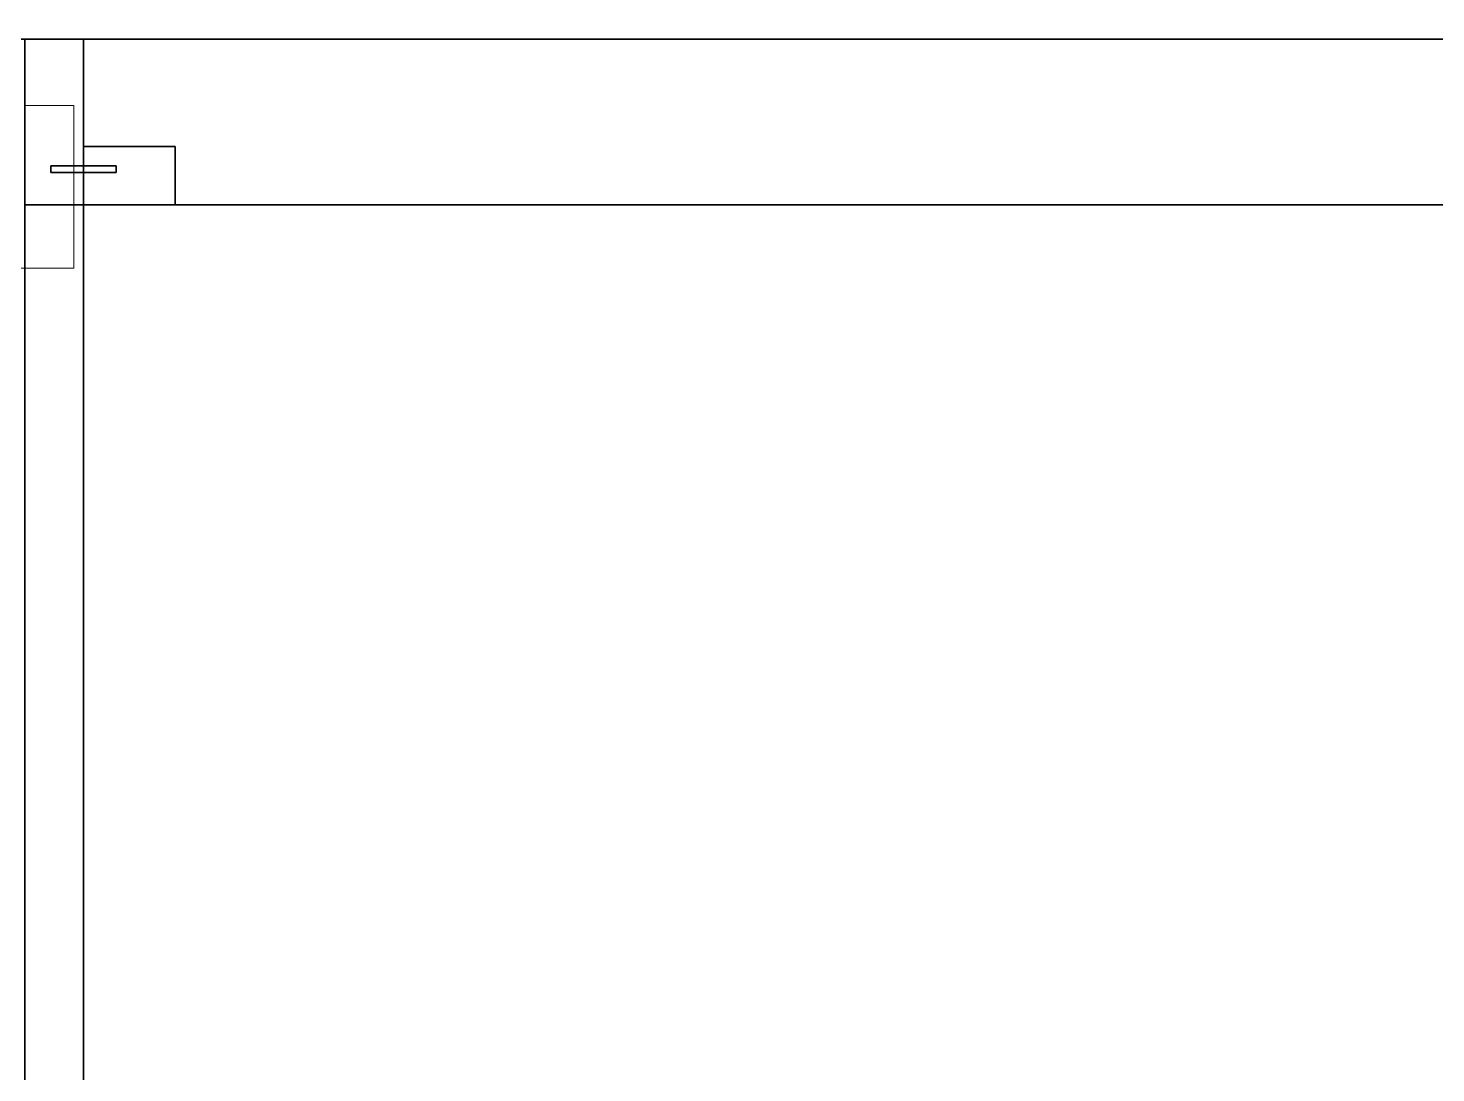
# Model space of a CAD drawing. Header units: millimetres. Extents: x -5968 to 8419, y -11886 to 221.
# Drawn here: x -2762.1 to -2329.4, y -10981.3 to -10660.1 of the extents above; entities that cross this region are included whole.
import ezdxf

# ---------------------------------------------------------------- set-up
doc = ezdxf.new("R2010")
doc.units = ezdxf.units.MM
doc.header["$LTSCALE"] = 20
doc.layers.add('Innenausbau_Konstruktion', color=7, linetype='Continuous')

# ---------------------------------------------------------------- blocks, each defined once
blk = doc.blocks.new('Gruppe-1')
at = {"color": 7, "linetype": 'Continuous', "lineweight": 9, "transparency": 33554687, "invisible_edges": 8}
for points in [[(-1015, -200.01, 701), (1015, -200.01, 701), (1015, -150.01, 701), (1000, -150.01, 701)], [(1000, -150.01, 681), (1015, -150.01, 681), (1015, -200.01, 681), (-1015, -200.01, 681)]]:
    blk.add_3dface(points, dxfattribs=at)
at = {"color": 7, "linetype": 'Continuous', "lineweight": 9, "transparency": 33554687}
for points in [[(1000, -150.01, 681), (1000, -150.01, 701), (1015, -150.01, 701), (1015, -150.01, 681)], [(1015, -150.01, 681), (1015, -150.01, 701), (1015, -200.01, 701), (1015, -200.01, 681)], [(1015, -200.01, 681), (1015, -200.01, 701), (-1015, -200.01, 701), (-1015, -200.01, 681)]]:
    blk.add_3dface(points, dxfattribs=at)
blk = doc.blocks.new('Gruppe-9')
at = {"color": 7, "transparency": 33554687}
blk.add_blockref('Gruppe-1', (0, 0), dxfattribs=at)
blk = doc.blocks.new('Fenster (3D)')
at = {"color": 7, "transparency": 33554687}
blk.add_blockref('Gruppe-9', (0, 0), dxfattribs=at)

msp = doc.modelspace()

# ---------------------------------------------------------------- linework, layer by layer
at = {"layer": 'Innenausbau_Konstruktion', "color": 7, "linetype": 'Continuous', "lineweight": 25, "transparency": 33554687}
for p, q in [((-1913.06, -10663.44, 3025.11), (-2818.06, -10663.44, 3025.11)), ((-1898.06, -10663.44, 3025.11), (-2763.06, -10663.44, 3025.11))]:
    msp.add_line(p, q, dxfattribs=at)
at = {"layer": 'Innenausbau_Konstruktion', "color": 7, "linetype": 'Continuous', "lineweight": 25, "transparency": 33554687, "flags": 128}
msp.add_lwpolyline([(-2763.06, -10714.44), (-1943.06, -10714.44), (-1943.06, -11284.44), (-2763.06, -11284.44)], close=True, dxfattribs=at)
msp.add_lwpolyline([(-2763.06, -10714.44), (-1943.06, -10714.44), (-1943.06, -11284.44), (-2763.06, -11284.44)], close=True, dxfattribs=at)
at = {"layer": 'Innenausbau_Konstruktion', "color": 7, "linetype": 'Continuous', "lineweight": 25, "transparency": 33554687}
for points in [[(-5968.06, -10363.44, 3025.11), (-1598.06, -10363.44, 3025.11), (-1898.06, -10663.44, 3025.11), (-5668.06, -10663.44, 3025.11)], [(-5668.06, -10663.44, 5525.11), (-1898.06, -10663.44, 5525.11), (-1598.06, -10363.44, 5525.11), (-5968.06, -10363.44, 5525.11)], [(-1898.06, -10663.44, 3025.11), (-1898.06, -10663.44, 5525.11), (-5668.06, -10663.44, 5525.11), (-5668.06, -10663.44, 3025.11)], [(-2763.06, -10663.44, 5208.11), (-2763.06, -10714.44, 5208.11), (-2745.06, -10714.44, 5208.11), (-2745.06, -10663.44, 5208.11)], [(-2763.06, -10663.44, 3025.11), (-2745.06, -10663.44, 3025.11), (-2745.06, -10714.44, 3025.11), (-2763.06, -10714.44, 3025.11)], [(-2745.06, -10663.44, 5208.11), (-2745.06, -10663.44, 3025.11), (-2763.06, -10663.44, 3025.11), (-2763.06, -10663.44, 5208.11)], [(-2745.06, -10663.44, 5208.11), (-2745.06, -10714.44, 5208.11), (-2745.06, -10714.44, 3025.11), (-2745.06, -10663.44, 3025.11)], [(-2716.92, -10696.44, 5208.11), (-2716.92, -10714.44, 5208.11), (-2745.06, -10714.44, 5208.11), (-2745.06, -10696.44, 5208.11)], [(-2716.92, -10696.44, 3025.11), (-2716.92, -10714.44, 3025.11), (-2745.06, -10714.44, 3025.11), (-2745.06, -10696.44, 3025.11)], [(-2745.06, -10696.44, 3025.11), (-2745.06, -10696.44, 5208.11), (-2716.92, -10696.44, 5208.11), (-2716.92, -10696.44, 3025.11)], [(-2745.06, -10714.44, 3025.11), (-2745.06, -10714.44, 5208.11), (-2745.06, -10696.44, 5208.11), (-2745.06, -10696.44, 3025.11)], [(-2716.92, -10696.44, 3025.11), (-2716.92, -10696.44, 5208.11), (-2716.92, -10714.44, 5208.11), (-2716.92, -10714.44, 3025.11)], [(-2755.06, -10702.44, 5208.11), (-2735.06, -10702.44, 5208.11), (-2735.06, -10704.44, 5208.11), (-2755.06, -10704.44, 5208.11)], [(-2755.06, -10702.44, 3025.11), (-2735.06, -10702.44, 3025.11), (-2735.06, -10704.44, 3025.11), (-2755.06, -10704.44, 3025.11)], [(-2755.06, -10704.44, 3025.11), (-2755.06, -10704.44, 5208.11), (-2755.06, -10702.44, 5208.11), (-2755.06, -10702.44, 3025.11)], [(-2755.06, -10702.44, 3025.11), (-2755.06, -10702.44, 5208.11), (-2735.06, -10702.44, 5208.11), (-2735.06, -10702.44, 3025.11)], [(-2735.06, -10702.44, 3025.11), (-2735.06, -10702.44, 5208.11), (-2735.06, -10704.44, 5208.11), (-2735.06, -10704.44, 3025.11)], [(-2735.06, -10704.44, 3025.11), (-2735.06, -10704.44, 5208.11), (-2755.06, -10704.44, 5208.11), (-2755.06, -10704.44, 3025.11)], [(-2763.06, -10714.44, 5208.11), (-2745.06, -10714.44, 5208.11), (-2745.06, -10714.44, 3025.11), (-2763.06, -10714.44, 3025.11)], [(-2745.06, -11284.44, 3025.11), (-2745.06, -10714.44, 3025.11), (-2763.06, -10714.44, 3025.11), (-2763.06, -11284.44, 3025.11)], [(-2763.06, -11284.44, 5208.11), (-2763.06, -10714.44, 5208.11), (-2745.06, -10714.44, 5208.11), (-2745.06, -11284.44, 5208.11)], [(-2745.06, -10714.44, 3025.11), (-2745.06, -10714.44, 5208.11), (-2763.06, -10714.44, 5208.11), (-2763.06, -10714.44, 3025.11)], [(-2745.06, -11284.44, 5208.11), (-2745.06, -10714.44, 5208.11), (-2745.06, -10714.44, 3025.11), (-2745.06, -11284.44, 3025.11)], [(-2745.06, -10714.44, 3707.11), (-1961.06, -10714.44, 3707.11), (-1961.06, -10714.44, 3689.11), (-2745.06, -10714.44, 3689.11)], [(-2745.06, -11284.44, 3689.11), (-2745.06, -10714.44, 3689.11), (-2745.06, -10714.44, 3707.11), (-2745.06, -11284.44, 3707.11)], [(-1961.06, -11284.44, 3689.11), (-1961.06, -10714.44, 3689.11), (-2745.06, -10714.44, 3689.11), (-2745.06, -11284.44, 3689.11)], [(-2745.06, -11284.44, 3707.11), (-2745.06, -10714.44, 3707.11), (-1961.06, -10714.44, 3707.11), (-1961.06, -11284.44, 3707.11)], [(-2745.06, -10714.44, 4964.11), (-1961.06, -10714.44, 4964.11), (-1961.06, -10714.44, 4946.11), (-2745.06, -10714.44, 4946.11)], [(-2745.06, -11284.44, 4946.11), (-2745.06, -10714.44, 4946.11), (-2745.06, -10714.44, 4964.11), (-2745.06, -11284.44, 4964.11)], [(-1961.06, -11284.44, 4946.11), (-1961.06, -10714.44, 4946.11), (-2745.06, -10714.44, 4946.11), (-2745.06, -11284.44, 4946.11)], [(-2745.06, -11284.44, 4964.11), (-2745.06, -10714.44, 4964.11), (-1961.06, -10714.44, 4964.11), (-1961.06, -11284.44, 4964.11)], [(-2745.06, -10714.44, 5208.11), (-1961.06, -10714.44, 5208.11), (-1961.06, -10714.44, 5190.11), (-2745.06, -10714.44, 5190.11)], [(-2745.06, -11284.44, 5190.11), (-2745.06, -10714.44, 5190.11), (-2745.06, -10714.44, 5208.11), (-2745.06, -11284.44, 5208.11)], [(-1961.06, -11284.44, 5190.11), (-1961.06, -10714.44, 5190.11), (-2745.06, -10714.44, 5190.11), (-2745.06, -11284.44, 5190.11)], [(-2745.06, -11284.44, 5208.11), (-2745.06, -10714.44, 5208.11), (-1961.06, -10714.44, 5208.11), (-1961.06, -11284.44, 5208.11)], [(-2716.92, -10714.44, 3025.11), (-2716.92, -10714.44, 5208.11), (-2745.06, -10714.44, 5208.11), (-2745.06, -10714.44, 3025.11)]]:
    msp.add_3dface(points, dxfattribs=at)

# ---------------------------------------------------------------- block references
at = {"layer": 'Innenausbau_Konstruktion', "color": 7, "transparency": 33554687}
msp.add_blockref('Fenster (3D)', (-3763.06, -10533.85, 3027.11), dxfattribs=at)

doc.saveas('drawing.dxf')
